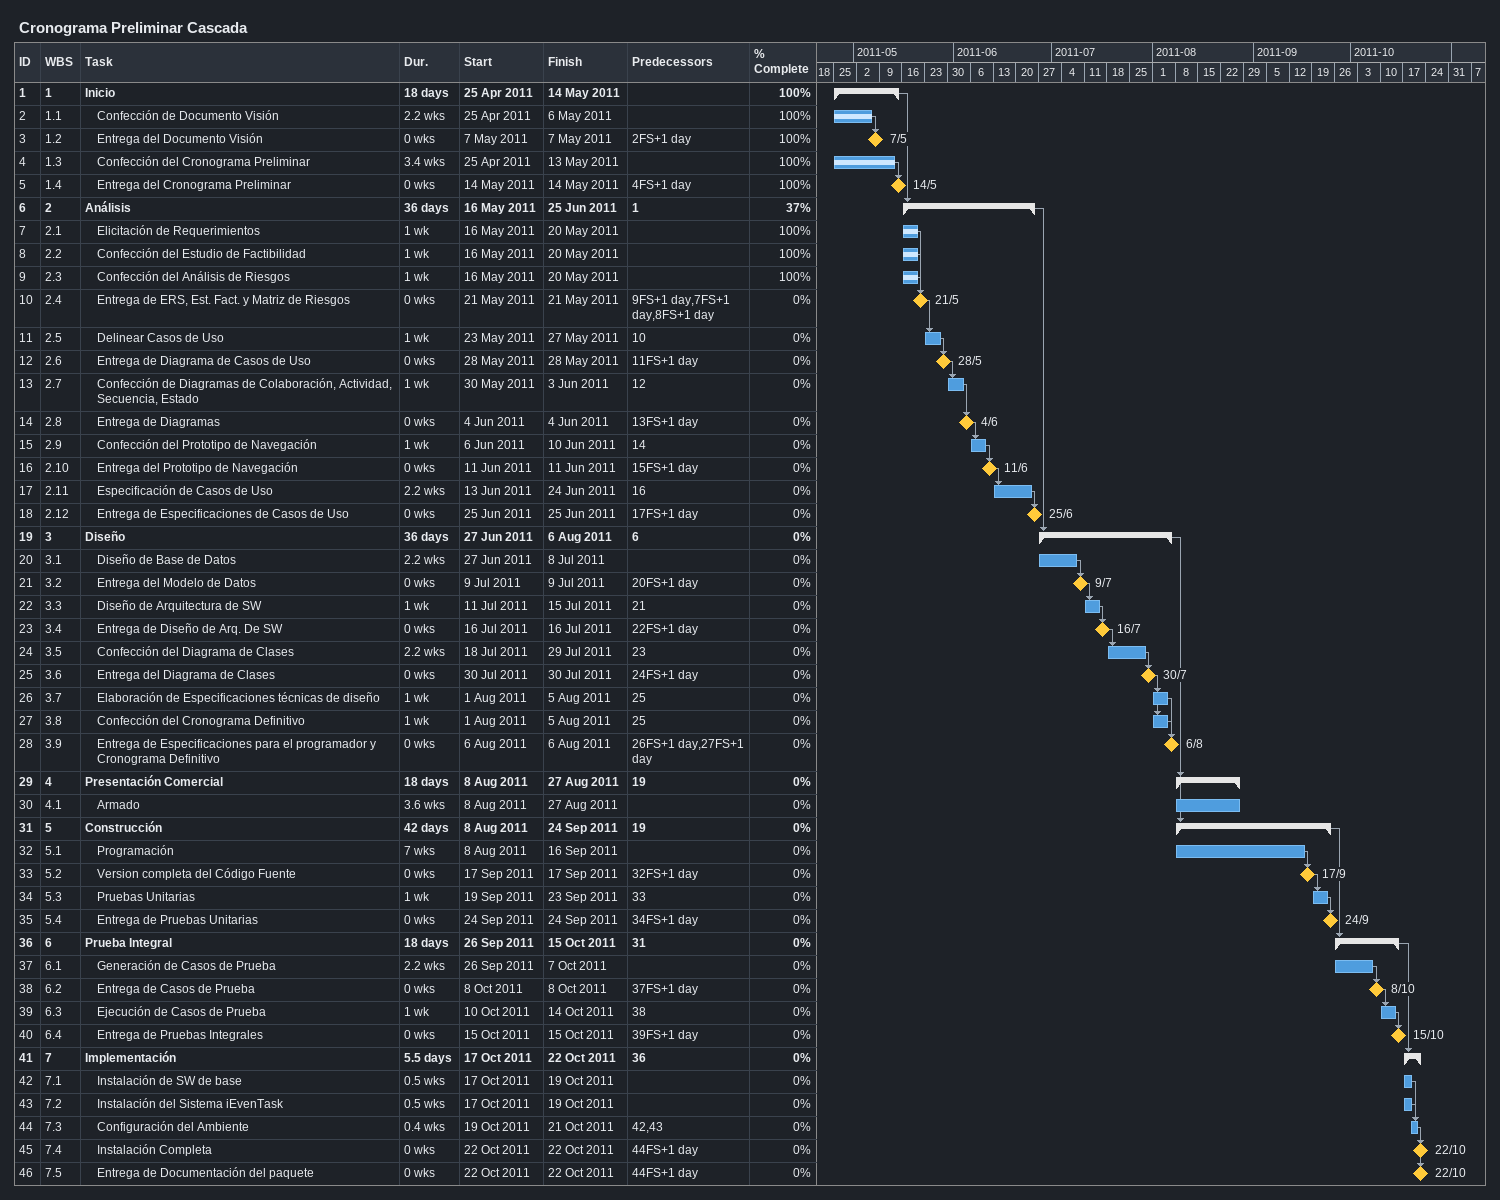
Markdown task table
Cronograma Preliminar Cascada

| ID | WBS | Task | Duration | Start | Finish | Predecessors | % complete |
|---|---|---|---|---|---|---|---|
| 1 | 1 | **Inicio** | 18d | 2011-04-25 | 2011-05-14 |  | 100 |
| 2 | 1.1 | Confección de Documento Visión | 2.2w | 2011-04-25 | 2011-05-06 |  | 100 |
| 3 | 1.2 | Entrega del Documento Visión | 0w | 2011-05-07 | 2011-05-07 | 2FS+1d | 100 |
| 4 | 1.3 | Confección del Cronograma Preliminar | 3.4w | 2011-04-25 | 2011-05-13 |  | 100 |
| 5 | 1.4 | Entrega del Cronograma Preliminar | 0w | 2011-05-14 | 2011-05-14 | 4FS+1d | 100 |
| 6 | 2 | **Análisis** | 36d | 2011-05-16 | 2011-06-25 | 1 | 37 |
| 7 | 2.1 | Elicitación de Requerimientos | 1w | 2011-05-16 | 2011-05-20 |  | 100 |
| 8 | 2.2 | Confección del Estudio de Factibilidad | 1w | 2011-05-16 | 2011-05-20 |  | 100 |
| 9 | 2.3 | Confección del Análisis de Riesgos | 1w | 2011-05-16 | 2011-05-20 |  | 100 |
| 10 | 2.4 | Entrega de ERS, Est. Fact. y Matriz de Riesgos | 0w | 2011-05-21 | 2011-05-21 | 9FS+1d, 7FS+1d, 8FS+1d | 0 |
| 11 | 2.5 | Delinear Casos de Uso | 1w | 2011-05-23 | 2011-05-27 | 10 | 0 |
| 12 | 2.6 | Entrega de Diagrama de Casos de Uso | 0w | 2011-05-28 | 2011-05-28 | 11FS+1d | 0 |
| 13 | 2.7 | Confección de Diagramas de Colaboración, Actividad, Secuencia, Estado | 1w | 2011-05-30 | 2011-06-03 | 12 | 0 |
| 14 | 2.8 | Entrega de Diagramas | 0w | 2011-06-04 | 2011-06-04 | 13FS+1d | 0 |
| 15 | 2.9 | Confección del Prototipo de Navegación | 1w | 2011-06-06 | 2011-06-10 | 14 | 0 |
| 16 | 2.10 | Entrega del Prototipo de Navegación | 0w | 2011-06-11 | 2011-06-11 | 15FS+1d | 0 |
| 17 | 2.11 | Especificación de Casos de Uso | 2.2w | 2011-06-13 | 2011-06-24 | 16 | 0 |
| 18 | 2.12 | Entrega de Especificaciones de Casos de Uso | 0w | 2011-06-25 | 2011-06-25 | 17FS+1d | 0 |
| 19 | 3 | **Diseño** | 36d | 2011-06-27 | 2011-08-06 | 6 | 0 |
| 20 | 3.1 | Diseño de Base de Datos | 2.2w | 2011-06-27 | 2011-07-08 |  | 0 |
| 21 | 3.2 | Entrega del Modelo de Datos | 0w | 2011-07-09 | 2011-07-09 | 20FS+1d | 0 |
| 22 | 3.3 | Diseño de Arquitectura de SW | 1w | 2011-07-11 | 2011-07-15 | 21 | 0 |
| 23 | 3.4 | Entrega de Diseño de Arq. De SW | 0w | 2011-07-16 | 2011-07-16 | 22FS+1d | 0 |
| 24 | 3.5 | Confección del Diagrama de Clases | 2.2w | 2011-07-18 | 2011-07-29 | 23 | 0 |
| 25 | 3.6 | Entrega del Diagrama de Clases | 0w | 2011-07-30 | 2011-07-30 | 24FS+1d | 0 |
| 26 | 3.7 | Elaboración de Especificaciones técnicas de diseño | 1w | 2011-08-01 | 2011-08-05 | 25 | 0 |
| 27 | 3.8 | Confección del Cronograma Definitivo | 1w | 2011-08-01 | 2011-08-05 | 25 | 0 |
| 28 | 3.9 | Entrega de Especificaciones para el programador y Cronograma Definitivo | 0w | 2011-08-06 | 2011-08-06 | 26FS+1d, 27FS+1d | 0 |
| 29 | 4 | **Presentación Comercial** | 18d | 2011-08-08 | 2011-08-27 | 19 | 0 |
| 30 | 4.1 | Armado | 3.6w | 2011-08-08 | 2011-08-27 |  | 0 |
| 31 | 5 | **Construcción** | 42d | 2011-08-08 | 2011-09-24 | 19 | 0 |
| 32 | 5.1 | Programación | 7w | 2011-08-08 | 2011-09-16 |  | 0 |
| 33 | 5.2 | Version completa del Código Fuente | 0w | 2011-09-17 | 2011-09-17 | 32FS+1d | 0 |
| 34 | 5.3 | Pruebas Unitarias | 1w | 2011-09-19 | 2011-09-23 | 33 | 0 |
| 35 | 5.4 | Entrega de Pruebas Unitarias | 0w | 2011-09-24 | 2011-09-24 | 34FS+1d | 0 |
| 36 | 6 | **Prueba Integral** | 18d | 2011-09-26 | 2011-10-15 | 31 | 0 |
| 37 | 6.1 | Generación de Casos de Prueba | 2.2w | 2011-09-26 | 2011-10-07 |  | 0 |
| 38 | 6.2 | Entrega de Casos de Prueba | 0w | 2011-10-08 | 2011-10-08 | 37FS+1d | 0 |
| 39 | 6.3 | Ejecución de Casos de Prueba | 1w | 2011-10-10 | 2011-10-14 | 38 | 0 |
| 40 | 6.4 | Entrega de Pruebas Integrales | 0w | 2011-10-15 | 2011-10-15 | 39FS+1d | 0 |
| 41 | 7 | **Implementación** | 5.5d | 2011-10-17 | 2011-10-22 | 36 | 0 |
| 42 | 7.1 | Instalación de SW de base | 0.5w | 2011-10-17 | 2011-10-19 |  | 0 |
| 43 | 7.2 | Instalación del Sistema iEvenTask | 0.5w | 2011-10-17 | 2011-10-19 |  | 0 |
| 44 | 7.3 | Configuración del Ambiente | 0.4w | 2011-10-19 | 2011-10-21 | 42, 43 | 0 |
| 45 | 7.4 | Instalación Completa | 0w | 2011-10-22 | 2011-10-22 | 44FS+1d | 0 |
| 46 | 7.5 | Entrega de Documentación del paquete | 0w | 2011-10-22 | 2011-10-22 | 44FS+1d | 0 |
